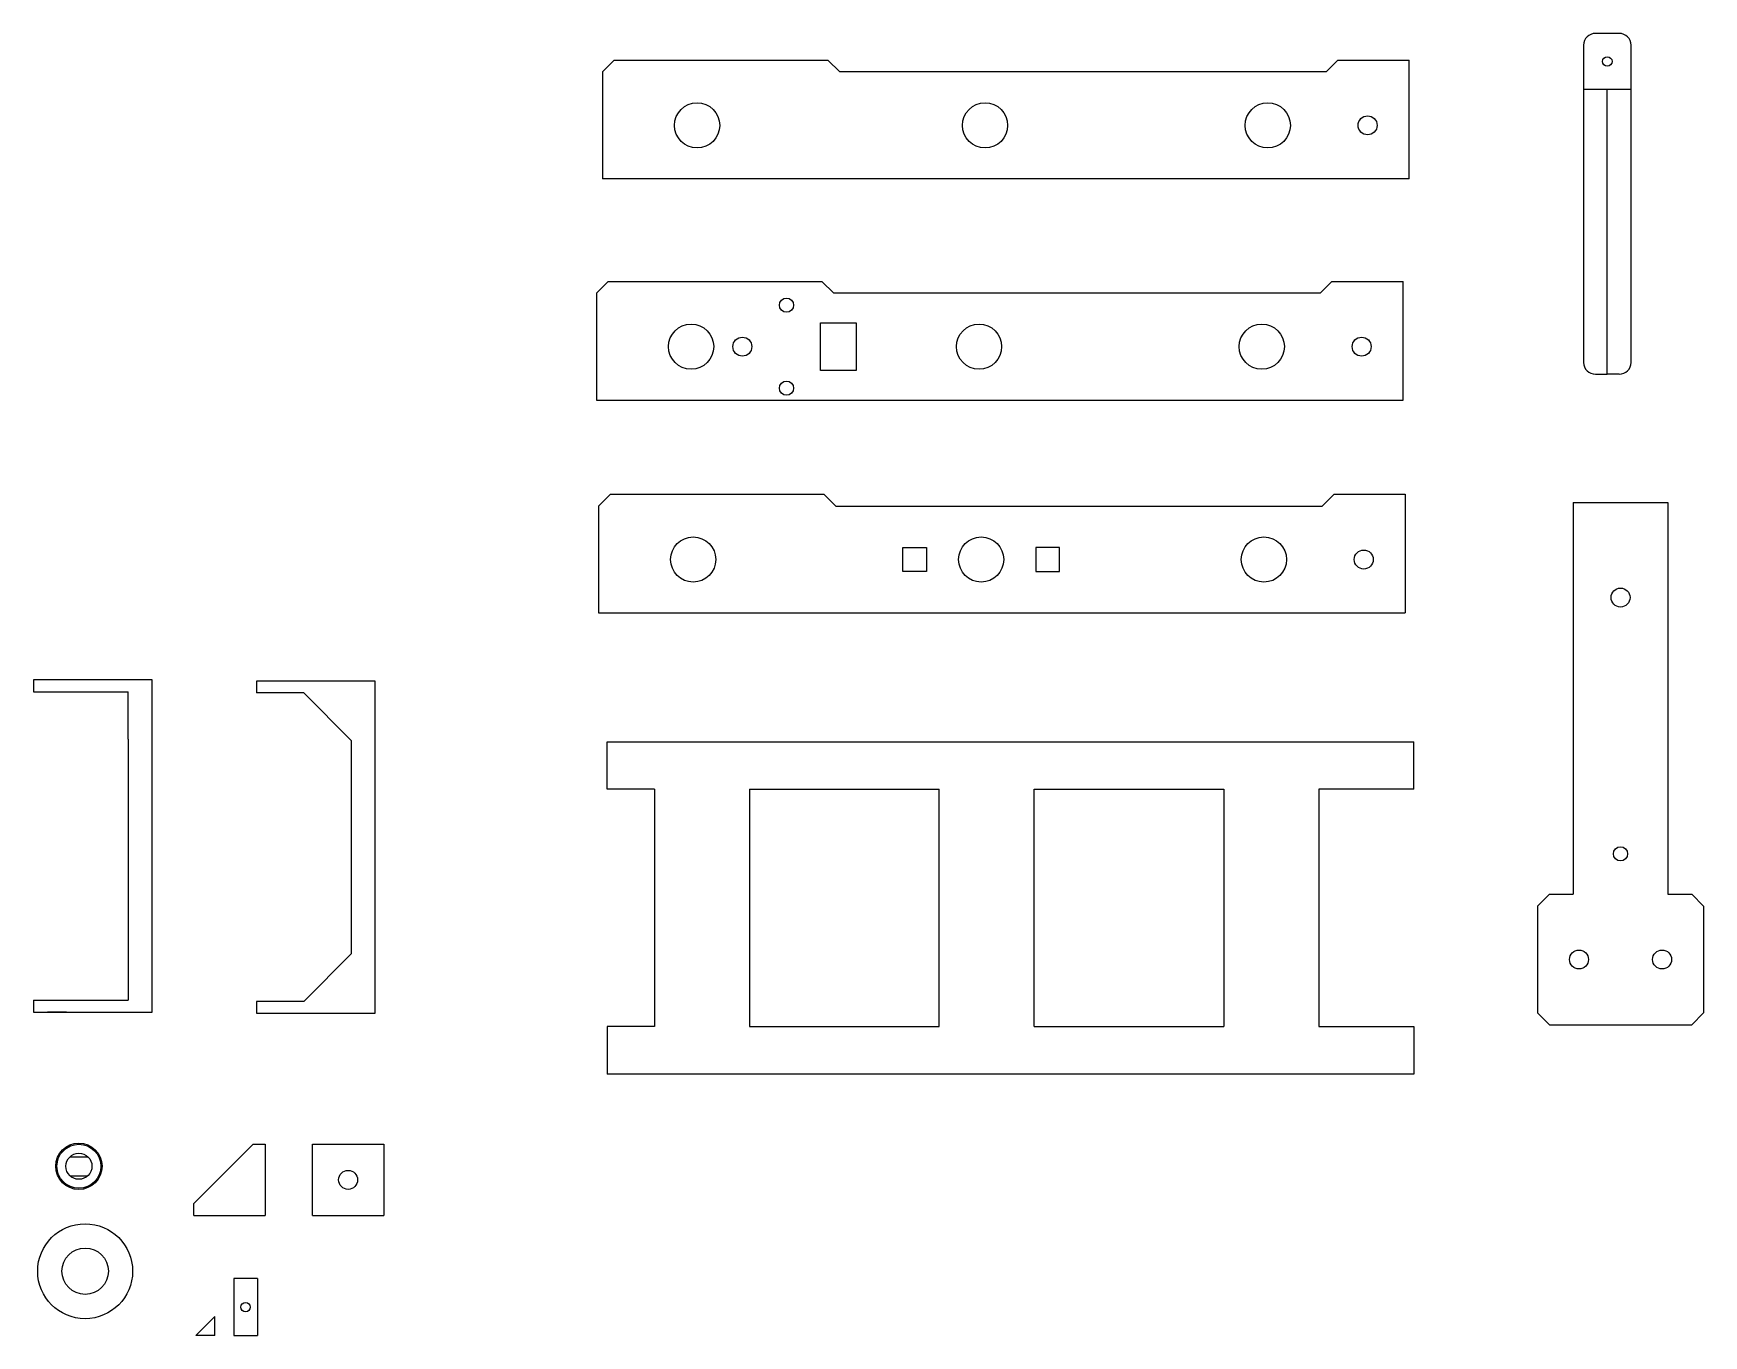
# Model space of a CAD drawing. Header units: millimetres. Extents: x -42 to 310, y -3 to 271.
import ezdxf

# ---------------------------------------------------------------- set-up
doc = ezdxf.new("R2010")
doc.units = ezdxf.units.MM
doc.header["$MEASUREMENT"] = 0

msp = doc.modelspace()

# ---------------------------------------------------------------- linework, layer by layer
for p, q in [((291.86, 271.19), (286.86, 271.19)), ((284.36, 268.69), (284.36, 201.89)), ((294.36, 201.89), (294.36, 268.69)), ((77.6, 263.07), (80.1, 265.57)), ((80.1, 265.57), (125.1, 265.57)), ((127.6, 263.07), (125.1, 265.57)), ((230.1, 263.07), (232.6, 265.57)), ((232.6, 265.57), (247.6, 265.57)), ((247.6, 240.57), (247.6, 265.57)), ((77.6, 263.07), (77.6, 240.57)), ((230.1, 263.07), (127.6, 263.07)), ((294.36, 259.39), (284.36, 259.39)), ((289.36, 199.39), (289.36, 259.39)), ((247.6, 240.57), (77.6, 240.57)), ((76.34, 216.45), (78.84, 218.95)), ((78.84, 218.95), (123.84, 218.95)), ((126.34, 216.45), (123.84, 218.95)), ((228.84, 216.45), (231.34, 218.95)), ((231.34, 218.95), (246.34, 218.95)), ((246.34, 193.95), (246.34, 218.95)), ((76.34, 216.45), (76.34, 193.95)), ((228.84, 216.45), (126.34, 216.45)), ((123.54, 210.2), (131.04, 210.2)), ((123.54, 200.2), (123.54, 210.2)), ((131.04, 210.2), (131.04, 200.2)), ((131.04, 200.2), (123.54, 200.2)), ((286.86, 199.39), (289.36, 199.39)), ((291.86, 199.39), (289.36, 199.39)), ((76.34, 193.95), (246.34, 193.95)), ((76.78, 171.61), (79.28, 174.11)), ((79.28, 174.11), (124.28, 174.11)), ((126.78, 171.61), (124.28, 174.11)), ((229.28, 171.61), (231.78, 174.11)), ((231.78, 174.11), (246.78, 174.11)), ((246.78, 174.11), (246.78, 149.11)), ((76.78, 171.61), (76.78, 149.11)), ((126.78, 171.61), (229.28, 171.61)), ((282.15, 172.35), (302.15, 172.35)), ((282.15, 172.35), (282.15, 89.85)), ((302.15, 172.35), (302.15, 89.85)), ((140.91, 157.86), (140.91, 162.86)), ((140.91, 162.86), (145.91, 162.86)), ((145.91, 162.86), (145.91, 157.86)), ((168.91, 162.86), (168.91, 157.86)), ((173.91, 162.86), (168.91, 162.86)), ((173.91, 157.86), (173.91, 162.86)), ((145.91, 157.86), (140.91, 157.86)), ((168.91, 157.86), (173.91, 157.86)), ((76.78, 149.11), (246.78, 149.11)), ((-17.31, 135.01), (-42.31, 135.01)), ((-42.31, 135.01), (-42.31, 132.51)), ((-17.31, 65.01), (-17.31, 135.01)), ((29.68, 134.76), (4.68, 134.76)), ((4.68, 134.76), (4.68, 132.26)), ((29.68, 64.76), (29.68, 134.76)), ((-42.31, 132.51), (-22.31, 132.51)), ((-22.31, 122.51), (-22.31, 132.51)), ((14.68, 132.26), (4.68, 132.26)), ((14.68, 132.26), (24.68, 122.26)), ((-22.31, 122.51), (-22.31, 77.51)), ((24.68, 122.26), (24.68, 77.26)), ((78.57, 121.97), (248.57, 121.97)), ((78.57, 111.97), (78.57, 121.97)), ((248.57, 111.97), (248.57, 121.97)), ((88.57, 111.97), (78.57, 111.97)), ((88.57, 111.97), (88.57, 61.97)), ((108.57, 111.97), (108.57, 61.97)), ((108.57, 111.97), (148.57, 111.97)), ((148.57, 61.97), (148.57, 111.97)), ((168.57, 61.97), (168.57, 111.97)), ((168.57, 111.97), (208.57, 111.97)), ((208.57, 111.97), (208.57, 61.97)), ((248.57, 111.97), (228.57, 111.97)), ((228.57, 111.97), (228.57, 61.97)), ((274.65, 87.35), (277.15, 89.85)), ((277.15, 89.85), (282.15, 89.85)), ((302.15, 89.85), (307.15, 89.85)), ((307.15, 89.85), (309.65, 87.35)), ((274.65, 87.35), (274.65, 64.85)), ((309.65, 87.35), (309.65, 64.85)), ((-22.31, 77.51), (-22.31, 67.51)), ((24.68, 77.26), (14.68, 67.26)), ((-42.31, 67.51), (-42.31, 65.01)), ((-42.31, 67.51), (-22.31, 67.51)), ((14.68, 67.26), (4.68, 67.26)), ((4.68, 67.26), (4.68, 64.76)), ((-42.31, 65.01), (-17.31, 65.01)), ((4.68, 64.76), (29.68, 64.76)), ((274.65, 64.85), (277.15, 62.35)), ((307.15, 62.35), (309.65, 64.85)), ((88.57, 61.97), (78.57, 61.97)), ((78.57, 61.97), (78.57, 51.97)), ((108.57, 61.97), (148.57, 61.97)), ((168.57, 61.97), (208.57, 61.97)), ((228.57, 61.97), (248.57, 61.97)), ((248.57, 61.97), (248.57, 51.97)), ((277.15, 62.35), (307.15, 62.35)), ((248.57, 51.97), (78.57, 51.97)), ((-8.49, 24.68), (4.01, 37.18)), ((4.01, 37.18), (6.51, 37.18)), ((6.51, 37.18), (6.51, 22.18)), ((16.51, 22.18), (16.51, 37.18)), ((16.51, 37.18), (31.51, 37.18)), ((31.51, 37.18), (31.51, 22.18)), ((-34.61, 34.54), (-30.83, 34.54)), ((-34.61, 30.54), (-30.83, 30.54)), ((-8.49, 22.18), (-8.49, 24.68)), ((-8.49, 22.18), (6.51, 22.18)), ((16.51, 22.18), (31.51, 22.18)), ((4.9, 8.87), (-0.1, 8.87)), ((-0.1, 8.87), (-0.1, -3.13)), ((4.9, 8.87), (4.9, -3.13)), ((-4.1, 0.87), (-8.1, -3.13)), ((-4.1, -3.13), (-4.1, 0.87)), ((-4.1, -3.13), (-8.1, -3.13)), ((-0.1, -3.13), (4.9, -3.13))]:
    msp.add_line(p, q)
for centre, radius in [((289.36, 265.29), 1), ((97.55, 251.82), 4.76), ((158.23, 251.82), 4.76), ((217.81, 251.82), 4.76), ((238.85, 251.82), 2), ((116.39, 213.95), 1.5), ((96.29, 205.2), 4.76), ((156.97, 205.2), 4.76), ((216.55, 205.2), 4.76), ((107.09, 205.2), 2), ((237.59, 205.2), 2), ((116.39, 196.45), 1.5), ((96.73, 160.36), 4.76), ((157.41, 160.36), 4.76), ((216.99, 160.36), 4.76), ((238.03, 160.36), 2), ((292.15, 152.35), 2), ((292.15, 98.35), 1.5), ((283.4, 76.1), 2), ((300.9, 76.1), 2), ((-32.72, 32.54), 4.89), ((-32.72, 32.54), 4.64), ((-32.72, 32.54), 2.75), ((24.01, 29.68), 2), ((-31.41, 10.43), 10), ((-31.41, 10.43), 4.89), ((2.4, 2.87), 1)]:
    msp.add_circle(centre, radius)
at = {"extrusion": (0, -1, 6.12323e-17)}
msp.add_circle((-37.31, 7.5, -65.01), 2, dxfattribs=at)
for centre, start, end in [((286.86, 268.69), 90, 180), ((291.86, 268.69), 0, 90), ((286.86, 201.89), 180, 270), ((291.86, 201.89), 270, 0)]:
    msp.add_arc(centre, 2.5, start, end)

doc.saveas('drawing.dxf')
